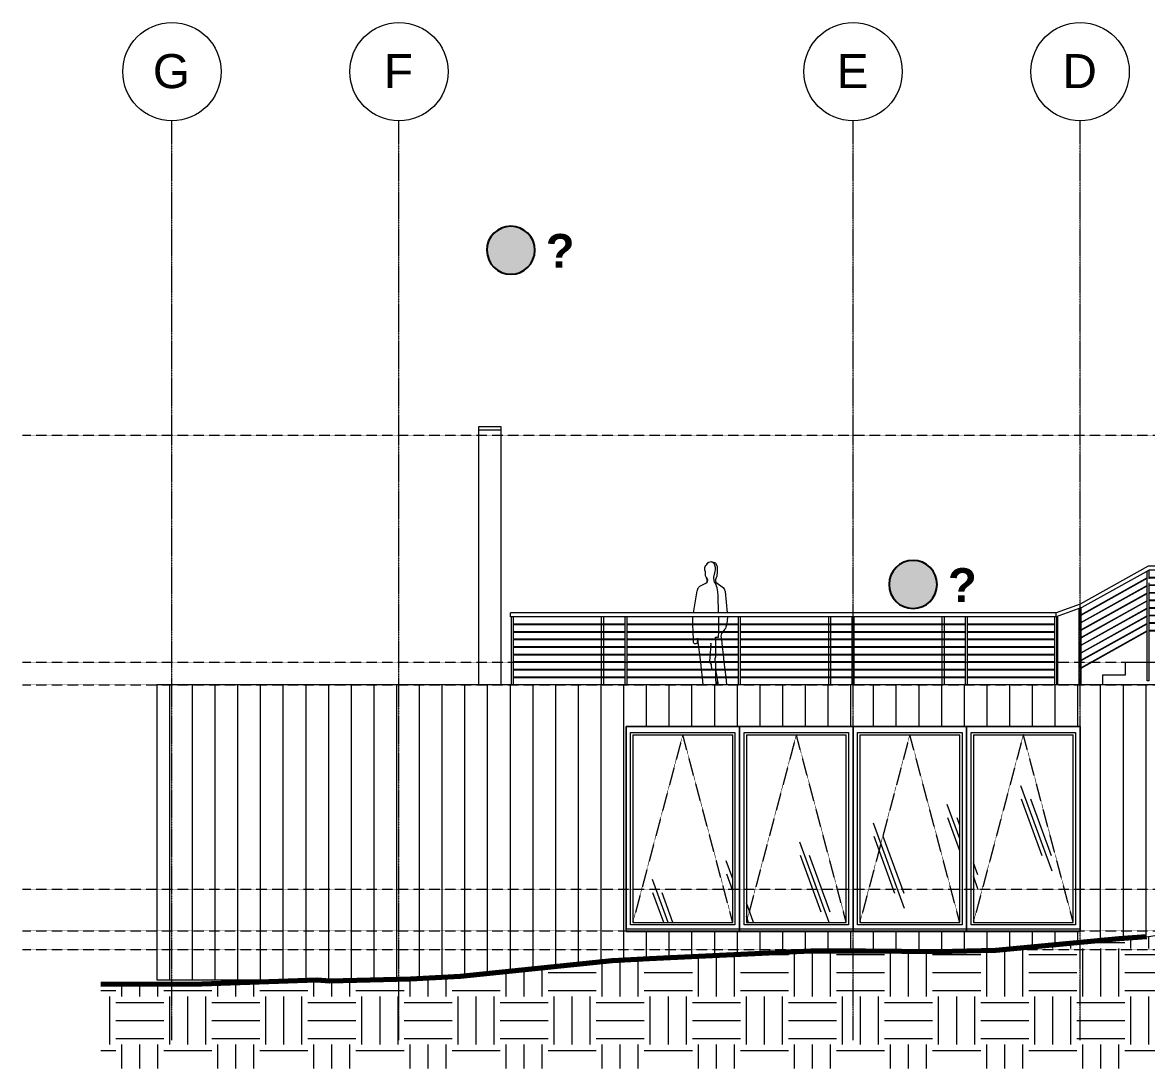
# Model space of a CAD drawing. Header units: millimetres. Extents: x -5275 to 67038, y -3152 to 11731.
# Drawn here: x 11893 to 26746, y -2371 to 11454 of the extents above; entities that cross this region are included whole.
import ezdxf

# ---------------------------------------------------------------- set-up
doc = ezdxf.new("R2010")
doc.units = ezdxf.units.MM
doc.linetypes.add('Dash - Tight', pattern=[4.5, 3, -1.5])
doc.linetypes.add('Grid Line', pattern=[22.225, 12.7, -3.175, 3.175, -3.175])
for name, color, linetype, lineweight in [('A-ANNO-NOTE', 131, 'Continuous', 9), ('A-DETL-GENF', 92, 'Continuous', 18), ('A-FLOR-HRAL', 11, 'Continuous', 18), ('A-FLOR-LEVL', 51, 'Continuous', 9), ('A-GENM', 13, 'Continuous', 9), ('A-GLAZ', 151, 'Continuous', 18), ('A-WALL', 113, 'Continuous', 18), ('A-WALL-PATT', 111, 'Continuous', 18), ('C-TOPO', 7, 'Continuous', 18), ('S-GRID', 1, 'Continuous', 9), ('S-GRID-IDEN', 1, 'Continuous', 9), ('S-STRS', 31, 'Continuous', 18)]:
    doc.layers.add(name, color=color, linetype=linetype, lineweight=lineweight)
doc.styles.add('Arial_4', font='arial.ttf', dxfattribs={"height": 450})
doc.styles.add('Arial_B', font='arialbd.ttf', dxfattribs={"height": 446.484375})

# ---------------------------------------------------------------- blocks, each defined once
blk = doc.blocks.new('fire place hang - fire place hang-785282-East')
at = {"layer": 'A-GENM'}
for p, q in [((-14152, 6110), (-14152, 6070)), ((-13852, 6110), (-14152, 6110)), ((-13852, 6070), (-13852, 6110)), ((-14152, 6070), (-13852, 6070)), ((-14152, 6065), (-14152, 2700)), ((-13852, 6065), (-14152, 6065)), ((-13852, 2700), (-13852, 6065))]:
    blk.add_line(p, q, dxfattribs=at)
blk = doc.blocks.new('Single Window - Standard-818874-East')
at = {"layer": 'A-GLAZ', "lineweight": 9}
h = blk.add_hatch(dxfattribs=at)
h.set_pattern_fill('FP_16', color=256, style=0, pattern_type=2)
h.set_pattern_definition([(110, (-6959.6, -1050), (973.9, 248.05), [800, -2500]), (110, (-6951.6, -1250), (973.9, 248.05), [1200, -2100]), (110, (-7081.6, -1050), (973.9, 248.05), [800, -2500])])
h.paths.add_polyline_path([(-6292, -440), (-6292, 2040), (-7612, 2040), (-7612, -440), (-7431, -440)], flags=0)
for p, q in [((-6202, 2150), (-7702, 2150)), ((-7702, 2150), (-7702, -530)), ((-6202, -530), (-6202, 2150)), ((-7642, -470), (-7642, 2070)), ((-7642, 2070), (-6262, 2070)), ((-7612, 2040), (-7612, -440)), ((-7612, 2040), (-6292, 2040)), ((-6292, -440), (-6292, 2040)), ((-6262, 2070), (-6262, -470)), ((-7612, -440), (-6292, -440)), ((-7702, -550), (-7702, -530)), ((-6202, -530), (-7702, -530)), ((-7702, -560), (-7702, -550)), ((-7702, -550), (-6202, -550)), ((-7702, -560), (-6202, -560)), ((-6262, -470), (-7642, -470)), ((-6202, -530), (-6202, -550)), ((-6202, -550), (-6202, -560))]:
    blk.add_line(p, q, dxfattribs=at)
at = {"layer": 'A-GLAZ', "linetype": 'Dash - Tight', "lineweight": 9}
for p, q in [((-6952, 2040), (-7612, -440)), ((-6292, -440), (-6952, 2040))]:
    blk.add_line(p, q, dxfattribs=at)
blk = doc.blocks.new('Railing - 25mm-975088-East')
at = {"layer": 'A-FLOR-HRAL', "lineweight": 9}
for p, q in [((-4916, 4100), (-4916, 4217)), ((-4891, 4100), (-4891, 4217)), ((-4916, 3000), (-4916, 4050)), ((-4891, 3000), (-4891, 4050)), ((-4891, 3000), (-4916, 3000))]:
    blk.add_line(p, q, dxfattribs=at)
blk = doc.blocks.new('Railing - 25mm-975084-East')
at = {"layer": 'A-FLOR-HRAL', "lineweight": 9}
for p, q in [((-5314, 2753), (-5314, 4203)), ((-5289, 4100), (-5289, 4216)), ((-5289, 2753), (-5289, 4050)), ((-5289, 2753), (-5314, 2753))]:
    blk.add_line(p, q, dxfattribs=at)
blk = doc.blocks.new('Railing - 25mm-976242-East')
at = {"layer": 'A-FLOR-HRAL', "lineweight": 9}
for p, q in [((-6214, 3703), (-6189, 3716)), ((-6189, 2700), (-6189, 3716)), ((-6214, 2700), (-6214, 3703))]:
    blk.add_line(p, q, dxfattribs=at)
blk = doc.blocks.new('Railing - 25mm-V12-East')
at = {"layer": 'A-FLOR-HRAL', "lineweight": 9}
for p, q in [((-3416, 4100), (-3416, 4217)), ((-3404, 4217), (-3391, 4217)), ((-3391, 3000), (-3391, 4217)), ((-3416, 2753), (-3416, 4050)), ((-3404, 2753), (-3416, 2753))]:
    blk.add_line(p, q, dxfattribs=at)
blk = doc.blocks.new('Railing - Railing-933812-East')
at = {"layer": 'A-FLOR-HRAL', "lineweight": 9}
for p, q in [((-5314, 4112), (-6189, 3625)), ((-6189, 3622), (-5314, 4108)), ((-5314, 4012), (-6189, 3525)), ((-4916, 4118), (-5289, 4118)), ((-5289, 4115), (-4916, 4115)), ((-4916, 4018), (-5289, 4018)), ((-5289, 4015), (-4916, 4015)), ((-3416, 4118), (-4891, 4118)), ((-4891, 4115), (-3416, 4115)), ((-3416, 4018), (-4891, 4018)), ((-4891, 4015), (-3416, 4015)), ((-6189, 3522), (-5314, 4008)), ((-5314, 3912), (-6189, 3425)), ((-6189, 3422), (-5314, 3908)), ((-4916, 3918), (-5289, 3918)), ((-5289, 3915), (-4916, 3915)), ((-3416, 3918), (-4891, 3918)), ((-4891, 3915), (-3416, 3915)), ((-5314, 3812), (-6189, 3325)), ((-6189, 3322), (-5314, 3808)), ((-4916, 3818), (-5289, 3818)), ((-5289, 3815), (-4916, 3815)), ((-4916, 3718), (-5289, 3718)), ((-5289, 3715), (-4916, 3715)), ((-3416, 3818), (-4891, 3818)), ((-4891, 3815), (-3416, 3815)), ((-3416, 3718), (-4891, 3718)), ((-4891, 3715), (-3416, 3715)), ((-5314, 3712), (-6189, 3225)), ((-6189, 3222), (-5314, 3708)), ((-5314, 3612), (-6189, 3125)), ((-6189, 3122), (-5314, 3608)), ((-4916, 3618), (-5289, 3618)), ((-5289, 3615), (-4916, 3615)), ((-3416, 3618), (-4891, 3618)), ((-4891, 3615), (-3416, 3615)), ((-5314, 3512), (-6189, 3025)), ((-6189, 3022), (-5314, 3508)), ((-4916, 3518), (-5289, 3518)), ((-5289, 3515), (-4916, 3515)), ((-4916, 3418), (-5289, 3418)), ((-3416, 3518), (-4891, 3518)), ((-4891, 3515), (-3416, 3515)), ((-3416, 3418), (-4891, 3418)), ((-5314, 3412), (-6189, 2925)), ((-6189, 2922), (-5314, 3408)), ((-5289, 3415), (-4916, 3415)), ((-4891, 3415), (-3416, 3415))]:
    blk.add_line(p, q, dxfattribs=at)
for name in ['Railing - 25mm-975084-East', 'Railing - 25mm-975088-East', 'Railing - 25mm-V12-East', 'Railing - 25mm-976242-East']:
    blk.add_blockref(name, (0, 0))
blk = doc.blocks.new('Top Rail Type - Top Rail_Internal_-933816-East')
at = {"layer": 'A-FLOR-HRAL', "lineweight": 9}
for p, q in [((-5302, 4267), (-6202, 3767)), ((-5289, 4217), (-6181, 3721)), ((-3404, 4267), (-5302, 4267)), ((-3404, 4217), (-5289, 4217)), ((-3404, 4267), (-3404, 4217)), ((-6202, 3767), (-6516, 3650)), ((-6181, 3721), (-6516, 3597)), ((-6516, 3597), (-6516, 3650))]:
    blk.add_line(p, q, dxfattribs=at)
blk = doc.blocks.new('Railing - 25mm-V13-East')
at = {"layer": 'A-FLOR-HRAL', "lineweight": 9}
for p, q in [((-7714, 2700), (-7714, 3600)), ((-7689, 2700), (-7689, 3600))]:
    blk.add_line(p, q, dxfattribs=at)
blk = doc.blocks.new('Railing - 25mm-V14-East')
at = {"layer": 'A-FLOR-HRAL', "lineweight": 9}
for p, q in [((-12524, 3501), (-12524, 3600)), ((-12499, 3600), (-12499, 3501)), ((-12524, 3401), (-12524, 3499)), ((-12499, 3499), (-12499, 3401)), ((-12524, 3301), (-12524, 3399)), ((-12524, 3201), (-12524, 3299)), ((-12499, 3399), (-12499, 3301)), ((-12499, 3299), (-12499, 3201)), ((-12524, 3101), (-12524, 3199)), ((-12499, 3199), (-12499, 3101)), ((-12524, 3001), (-12524, 3099)), ((-12524, 2901), (-12524, 2999)), ((-12499, 3099), (-12499, 3001)), ((-12499, 2999), (-12499, 2901)), ((-12524, 2801), (-12524, 2899)), ((-12499, 2899), (-12499, 2801)), ((-12524, 2700), (-12524, 2799)), ((-12499, 2799), (-12499, 2700))]:
    blk.add_line(p, q, dxfattribs=at)
blk = doc.blocks.new('Railing - 25mm-V15-East')
at = {"layer": 'A-FLOR-HRAL', "lineweight": 9}
for p, q in [((-10999, 2809), (-10999, 2801)), ((-10999, 2799), (-10999, 2700))]:
    blk.add_line(p, q, dxfattribs=at)
blk = doc.blocks.new('Railing - 25mm-V16-East')
at = {"layer": 'A-FLOR-HRAL', "lineweight": 9}
for p, q in [((-9524, 3500), (-9524, 3600)), ((-9499, 3600), (-9499, 3500)), ((-9524, 3401), (-9524, 3500)), ((-9499, 3500), (-9499, 3401)), ((-9524, 3300), (-9524, 3400)), ((-9524, 3200), (-9524, 3300)), ((-9499, 3400), (-9499, 3300)), ((-9499, 3300), (-9499, 3200)), ((-9524, 3100), (-9524, 3200)), ((-9499, 3200), (-9499, 3100)), ((-9524, 3000), (-9524, 3100)), ((-9524, 2900), (-9524, 3000)), ((-9499, 3100), (-9499, 3000)), ((-9499, 3000), (-9499, 2900)), ((-9524, 2800), (-9524, 2900)), ((-9499, 2900), (-9499, 2800)), ((-9524, 2700), (-9524, 2800)), ((-9499, 2800), (-9499, 2700))]:
    blk.add_line(p, q, dxfattribs=at)
blk = doc.blocks.new('Railing - 25mm-V17-East')
at = {"layer": 'A-FLOR-HRAL', "lineweight": 9}
for p, q in [((-8024, 3501), (-8024, 3600)), ((-7999, 3600), (-7999, 3501)), ((-8024, 3401), (-8024, 3499)), ((-7999, 3499), (-7999, 3401)), ((-8024, 3301), (-8024, 3399)), ((-8024, 3201), (-8024, 3299)), ((-7999, 3399), (-7999, 3301)), ((-7999, 3299), (-7999, 3201)), ((-8024, 3101), (-8024, 3199)), ((-7999, 3199), (-7999, 3101)), ((-8024, 3001), (-8024, 3099)), ((-8024, 2901), (-8024, 2999)), ((-7999, 3099), (-7999, 3001)), ((-7999, 2999), (-7999, 2901)), ((-8024, 2801), (-8024, 2899)), ((-7999, 2899), (-7999, 2801)), ((-8024, 2700), (-8024, 2799)), ((-7999, 2799), (-7999, 2700))]:
    blk.add_line(p, q, dxfattribs=at)
blk = doc.blocks.new('Railing - 25mm-V18-East')
at = {"layer": 'A-FLOR-HRAL', "lineweight": 9}
for p, q in [((-13714, 2700), (-13714, 3600)), ((-13689, 2700), (-13689, 3600))]:
    blk.add_line(p, q, dxfattribs=at)
blk = doc.blocks.new('Railing - 25mm-V19-East')
at = {"layer": 'A-FLOR-HRAL', "lineweight": 9}
for p, q in [((-6534, 2700), (-6534, 3600)), ((-6516, 3600), (-6522, 3600)), ((-6509, 2700), (-6509, 3599))]:
    blk.add_line(p, q, dxfattribs=at)
blk = doc.blocks.new('Railing - 25mm-V20-East')
at = {"layer": 'A-FLOR-HRAL', "lineweight": 9}
for q in [(-6508, 3600), (-6499, 2700)]:
    blk.add_line((-6499, 3600), q, dxfattribs=at)
blk = doc.blocks.new('Railing - Railing-933841-East')
at = {"layer": 'A-FLOR-HRAL', "lineweight": 9}
for p, q in [((-12214, 3502), (-13689, 3502)), ((-13689, 3498), (-12214, 3498)), ((-10714, 3502), (-12189, 3502)), ((-12189, 3498), (-10714, 3498)), ((-9214, 3502), (-10689, 3502)), ((-10689, 3498), (-9214, 3498)), ((-7714, 3502), (-9189, 3502)), ((-9189, 3498), (-7714, 3498)), ((-6534, 3502), (-7689, 3502)), ((-7689, 3498), (-6534, 3498)), ((-12214, 3402), (-13689, 3402)), ((-13689, 3398), (-12214, 3398)), ((-12214, 3302), (-13689, 3302)), ((-13689, 3298), (-12214, 3298)), ((-10714, 3402), (-12189, 3402)), ((-12189, 3398), (-10714, 3398)), ((-10714, 3302), (-12189, 3302)), ((-12189, 3298), (-10714, 3298)), ((-9214, 3402), (-10689, 3402)), ((-10689, 3398), (-9214, 3398)), ((-9214, 3302), (-10689, 3302)), ((-10689, 3298), (-9214, 3298)), ((-7714, 3402), (-9189, 3402)), ((-9189, 3398), (-7714, 3398)), ((-7714, 3302), (-9189, 3302)), ((-9189, 3298), (-7714, 3298)), ((-6534, 3402), (-7689, 3402)), ((-7689, 3398), (-6534, 3398)), ((-6534, 3302), (-7689, 3302)), ((-7689, 3298), (-6534, 3298)), ((-12214, 3202), (-13689, 3202)), ((-13689, 3198), (-12214, 3198)), ((-10714, 3202), (-12189, 3202)), ((-12189, 3198), (-10714, 3198)), ((-9214, 3202), (-10689, 3202)), ((-10689, 3198), (-9214, 3198)), ((-7714, 3202), (-9189, 3202)), ((-9189, 3198), (-7714, 3198)), ((-6534, 3202), (-7689, 3202)), ((-7689, 3198), (-6534, 3198)), ((-12214, 3102), (-13689, 3102)), ((-13689, 3098), (-12214, 3098)), ((-12214, 3002), (-13689, 3002)), ((-13689, 2998), (-12214, 2998)), ((-10714, 3102), (-12189, 3102)), ((-12189, 3098), (-10714, 3098)), ((-10714, 3002), (-12189, 3002)), ((-12189, 2998), (-10714, 2998)), ((-9214, 3102), (-10689, 3102)), ((-10689, 3098), (-9214, 3098)), ((-9214, 3002), (-10689, 3002)), ((-10689, 2998), (-9214, 2998)), ((-7714, 3102), (-9189, 3102)), ((-9189, 3098), (-7714, 3098)), ((-7714, 3002), (-9189, 3002)), ((-9189, 2998), (-7714, 2998)), ((-6534, 3102), (-7689, 3102)), ((-7689, 3098), (-6534, 3098)), ((-6534, 3002), (-7689, 3002)), ((-7689, 2998), (-6534, 2998)), ((-12214, 2902), (-13689, 2902)), ((-13689, 2898), (-12214, 2898)), ((-10714, 2902), (-12189, 2902)), ((-12189, 2898), (-10714, 2898)), ((-9214, 2902), (-10689, 2902)), ((-10689, 2898), (-9214, 2898)), ((-7714, 2902), (-9189, 2902)), ((-9189, 2898), (-7714, 2898)), ((-6534, 2902), (-7689, 2902)), ((-7689, 2898), (-6534, 2898)), ((-12214, 2802), (-13689, 2802)), ((-13689, 2798), (-12214, 2798)), ((-10714, 2802), (-12189, 2802)), ((-12189, 2798), (-10714, 2798)), ((-9214, 2802), (-10689, 2802)), ((-10689, 2798), (-9214, 2798)), ((-7714, 2802), (-9189, 2802)), ((-9189, 2798), (-7714, 2798)), ((-6534, 2802), (-7689, 2802)), ((-7689, 2798), (-6534, 2798))]:
    blk.add_line(p, q, dxfattribs=at)
for name, p in [('Railing - 25mm-V18-East', (0, 0)), ('Railing - 25mm-V14-East', (0, 0)), ('Railing - 25mm-V13-East', (-4500, 0)), ('Railing - 25mm-V13-East', (-3000, 0)), ('Railing - 25mm-V16-East', (0, 0)), ('Railing - 25mm-V13-East', (-1500, 0)), ('Railing - 25mm-V17-East', (0, 0)), ('Railing - 25mm-V13-East', (0, 0)), ('Railing - 25mm-V19-East', (0, 0)), ('Railing - 25mm-V20-East', (0, 0)), ('Railing - 25mm-V15-East', (0, 0))]:
    blk.add_blockref(name, p)
blk = doc.blocks.new('Top Rail Type - Top Rail_Internal_-934463-East')
at = {"layer": 'A-FLOR-HRAL', "lineweight": 9}
for p, q in [((-13727, 3600), (-13727, 3650)), ((-6522, 3650), (-13727, 3650)), ((-6522, 3600), (-13727, 3600)), ((-6516, 3650), (-6522, 3650)), ((-6522, 3650), (-6522, 3600))]:
    blk.add_line(p, q, dxfattribs=at)
blk = doc.blocks.new('RPC Male - Alex-954582-East')
at = {"layer": 'A-DETL-GENF', "lineweight": 9}
for p, q in [((-11148, 4276), (-11106, 4319)), ((-11127, 4309), (-11131, 4304)), ((-11124, 4312), (-11127, 4309)), ((-11122, 4314), (-11124, 4312)), ((-11121, 4313), (-11122, 4314)), ((-11110, 4315), (-11121, 4313)), ((-11106, 4319), (-11091, 4326)), ((-11091, 4326), (-11082, 4328)), ((-11082, 4328), (-11033, 4318)), ((-11062, 4320), (-11071, 4320)), ((-11049, 4314), (-11062, 4320)), ((-11038, 4302), (-11049, 4314)), ((-11033, 4318), (-11028, 4315)), ((-11028, 4315), (-11019, 4306)), ((-11161, 4233), (-11159, 4250)), ((-11160, 4215), (-11161, 4233)), ((-11159, 4212), (-11160, 4215)), ((-11159, 4250), (-11155, 4264)), ((-11158, 4209), (-11159, 4212)), ((-11156, 4205), (-11158, 4209)), ((-11154, 4201), (-11156, 4205)), ((-11155, 4264), (-11148, 4276)), ((-11153, 4198), (-11154, 4201)), ((-11151, 4195), (-11153, 4198)), ((-11152, 4148), (-11150, 4192)), ((-11150, 4192), (-11151, 4195)), ((-11137, 4293), (-11139, 4287)), ((-11135, 4299), (-11137, 4293)), ((-11131, 4304), (-11135, 4299)), ((-11040, 4124), (-11024, 4198)), ((-11028, 4281), (-11038, 4302)), ((-11021, 4252), (-11028, 4281)), ((-11024, 4198), (-11021, 4224)), ((-11021, 4224), (-11021, 4252)), ((-11019, 4306), (-11003, 4278)), ((-10996, 4192), (-11004, 4135)), ((-11003, 4278), (-10998, 4255)), ((-10998, 4255), (-10996, 4235)), ((-10996, 4235), (-10996, 4192)), ((-11228, 4002), (-11146, 4045)), ((-11151, 4140), (-11152, 4148)), ((-11148, 4130), (-11151, 4140)), ((-11144, 4122), (-11148, 4130)), ((-11146, 4045), (-11131, 4057)), ((-11128, 4103), (-11144, 4122)), ((-11136, 4113), (-11132, 4058)), ((-11132, 4058), (-11131, 4057)), ((-11131, 4057), (-11124, 4071)), ((-11124, 4095), (-11128, 4103)), ((-11122, 4085), (-11124, 4095)), ((-11124, 4071), (-11122, 4085)), ((-11041, 4101), (-11040, 4124)), ((-11039, 4086), (-11041, 4101)), ((-11036, 4073), (-11039, 4086)), ((-11032, 4062), (-11036, 4073)), ((-11012, 4024), (-11032, 4062)), ((-11020, 4094), (-11021, 4084)), ((-11021, 4084), (-11021, 4073)), ((-11021, 4073), (-11014, 4059)), ((-11004, 4135), (-11020, 4094)), ((-11014, 4059), (-10915, 3982)), ((-11005, 4005), (-11012, 4024)), ((-11309, 3650), (-11262, 3941)), ((-11262, 3941), (-11259, 3952)), ((-11259, 3952), (-11255, 3963)), ((-11255, 3963), (-11251, 3974)), ((-11251, 3974), (-11246, 3983)), ((-11246, 3983), (-11241, 3991)), ((-11241, 3991), (-11228, 4002)), ((-10999, 3983), (-11005, 4005)), ((-10990, 3931), (-10999, 3983)), ((-10984, 3877), (-10990, 3931)), ((-10978, 3650), (-10984, 3877)), ((-10915, 3982), (-10903, 3967)), ((-10903, 3967), (-10891, 3933)), ((-10891, 3933), (-10864, 3650)), ((-11320, 3578), (-11316, 3600)), ((-11318, 3501), (-11320, 3578)), ((-10975, 3501), (-10977, 3600)), ((-10862, 3600), (-10870, 3507)), ((-11315, 3401), (-11318, 3499)), ((-10976, 3401), (-10974, 3474)), ((-10974, 3474), (-10975, 3499)), ((-10910, 3417), (-10921, 3404)), ((-10899, 3431), (-10910, 3417)), ((-10889, 3446), (-10899, 3431)), ((-10881, 3463), (-10889, 3446)), ((-10872, 3500), (-10881, 3463)), ((-10870, 3507), (-10872, 3500)), ((-11312, 3301), (-11315, 3399)), ((-11311, 3259), (-11312, 3299)), ((-11257, 3299), (-11262, 3250)), ((-11256, 3318), (-11257, 3301)), ((-11253, 3301), (-11256, 3318)), ((-11240, 3201), (-11253, 3299)), ((-11018, 3330), (-10984, 3331)), ((-11016, 3301), (-11018, 3330)), ((-11014, 3263), (-11016, 3299)), ((-10984, 3331), (-10979, 3330)), ((-10979, 3330), (-10977, 3399)), ((-10945, 3362), (-10947, 3342)), ((-10947, 3342), (-10942, 3301)), ((-10940, 3377), (-10945, 3362)), ((-10942, 3299), (-10930, 3201)), ((-10932, 3390), (-10940, 3377)), ((-10925, 3399), (-10932, 3390)), ((-10921, 3404), (-10924, 3401)), ((-11307, 3250), (-11311, 3259)), ((-11303, 3246), (-11307, 3250)), ((-11296, 3243), (-11303, 3246)), ((-11281, 3243), (-11296, 3243)), ((-11267, 3247), (-11281, 3243)), ((-11262, 3250), (-11267, 3247)), ((-11227, 3101), (-11240, 3199)), ((-11085, 3199), (-11092, 3101)), ((-11082, 3250), (-11085, 3201)), ((-11073, 3201), (-11082, 3250)), ((-11071, 3193), (-11072, 3199)), ((-11015, 3101), (-11014, 3199)), ((-11014, 3201), (-11014, 3263)), ((-10930, 3199), (-10919, 3101)), ((-11216, 3026), (-11226, 3099)), ((-11214, 3001), (-11216, 3026)), ((-11203, 2901), (-11214, 2999)), ((-11092, 3099), (-11098, 3016)), ((-11098, 3016), (-11097, 3002)), ((-11097, 3002), (-11096, 3001)), ((-11096, 2999), (-11095, 2997)), ((-11095, 2997), (-11079, 2969)), ((-11022, 3053), (-11021, 3055)), ((-11022, 3042), (-11022, 3053)), ((-11022, 3030), (-11022, 3042)), ((-11018, 3001), (-11022, 3030)), ((-11021, 3055), (-11020, 3058)), ((-11020, 3058), (-11019, 3062)), ((-11019, 3062), (-11018, 3065)), ((-11018, 3065), (-11016, 3068)), ((-11015, 2976), (-11018, 2999)), ((-11016, 3068), (-11015, 3071)), ((-11015, 3074), (-11015, 3099)), ((-11015, 3071), (-11015, 3074)), ((-11014, 2964), (-11015, 2976)), ((-10919, 3099), (-10908, 3001)), ((-10908, 2999), (-10896, 2901)), ((-11193, 2801), (-11203, 2899)), ((-11079, 2969), (-11077, 2964)), ((-11077, 2964), (-11071, 2906)), ((-11017, 2841), (-11016, 2899)), ((-11015, 2801), (-11017, 2841)), ((-11016, 2901), (-11014, 2964)), ((-10998, 2801), (-11016, 2898)), ((-10896, 2899), (-10885, 2800)), ((-11182, 2700), (-11193, 2799)), ((-11011, 2700), (-11015, 2799)), ((-10979, 2700), (-10997, 2799)), ((-10885, 2800), (-10874, 2704)), ((-10874, 2704), (-10873, 2700))]:
    blk.add_line(p, q, dxfattribs=at)
blk = doc.blocks.new('Grid - M_Grid Head - Circle-24584-East')
at = {"layer": 'S-GRID-IDEN'}
blk.add_circle((2798, 10804), 650, dxfattribs=at)
blk = doc.blocks.new('Help Button - Select for Help Link-961908-East')
at = {"layer": 'A-ANNO-NOTE'}
h = blk.add_hatch(color=256, dxfattribs=at)
edge = h.paths.add_edge_path(flags=0)
edge.add_arc((24825, 6914), 318, 0, 180)
edge.add_arc((24825, 6914), 318, 180, 360)
at = {"layer": 'A-ANNO-NOTE', "lineweight": 25}
for radius, start, end in [(318, 0, 180), (317, 180, 360)]:
    blk.add_arc((24825, 6914), radius, start, end, dxfattribs=at)
at = {"layer": 'A-ANNO-NOTE', "insert": (25286, 7130), "char_height": 446.48, "width": 456.96, "attachment_point": 1, "style": 'Arial_B'}
blk.add_mtext('\\fArial|b1|i0|c0|p34|;?', dxfattribs=at)

msp = doc.modelspace()

# ---------------------------------------------------------------- hatches: boundary and pattern name
at = {"layer": 'A-WALL-PATT', "lineweight": 9}
h = msp.add_hatch(dxfattribs=at)
h.set_pattern_fill('FP_10', color=256, style=0, pattern_type=2)
h.set_pattern_definition([(90, (31539.26, 1200), (-300, 2e-14), [])])
h.paths.add_polyline_path([(15529, -1200), (16626, -1200), (17018, -1189), (17681, -1156), (19684, -948), (20178, -920), (22324, -822), (23179, -822), (23988, -827), (24753, -810), (26385, -656), (26746, -629), (28718, -327), (28718, 2000), (29018, 2000), (29018, 0), (33488, 0), (33488, 2700), (13666, 2700), (13666, -1200)], flags=0)
h.paths.add_polyline_path([(23337, -560), (19868, -560), (19868, 2150), (25868, 2150), (25868, -560), (23987, -560)], flags=0)
at = {"layer": 'C-TOPO', "lineweight": 9}
h = msp.add_hatch(dxfattribs=at)
h.set_pattern_fill('FP_9', color=256, style=0, pattern_type=2)
h.set_pattern_definition([(0, (31539.26, 1200), (635, 635), [635, -635]), (0, (31539.26, 1438.1), (635, 635), [635, -635]), (0, (31539.26, 1676.25), (635, 635), [635, -635]), (90, (31618.63, 1755.6), (-635, 635), [635, -635]), (90, (31856.76, 1755.6), (-635, 635), [635, -635]), (90, (32094.9, 1755.6), (-635, 635), [635, -635])])
h.paths.add_polyline_path([(15233, -2371), (28718, -2371), (28718, -327), (26746, -629), (26385, -656), (26242, -670), (24753, -810), (23987, -827), (23032, -821), (22310, -822), (20178, -920), (19684, -948), (17681, -1156), (17018, -1189), (15953, -1218), (15781, -1202), (14261, -1254), (12927, -1262), (12927, -2371), (14261, -2371)], flags=0)

# ---------------------------------------------------------------- linework, layer by layer
at = {"layer": 'A-FLOR-LEVL', "linetype": 'Dash - Tight'}
for p, q in [((11893, 6000), (57126, 6000)), ((11893, 3000), (57126, 3000)), ((11893, 2700), (53566, 2700)), ((11893, 0), (57126, 0)), ((11893, -550), (52348, -550)), ((11893, -800), (51374, -800))]:
    msp.add_line(p, q, dxfattribs=at)
at = {"layer": 'A-WALL', "lineweight": 9}
for p, q in [((33488, 2700), (13666, 2700)), ((13666, 2700), (13666, -1200)), ((19868, 2150), (25868, 2150)), ((19868, -530), (19868, 2150)), ((25868, 2150), (25868, -530)), ((13666, -1200), (16626, -1200))]:
    msp.add_line(p, q, dxfattribs=at)
at = {"layer": 'C-TOPO', "lineweight": 9}
for p, q in [((26746, -629), (27370, -534)), ((26242, -670), (24753, -810)), ((26385, -656), (26242, -670)), ((26746, -629), (26385, -656)), ((22310, -822), (20178, -920)), ((22310, -822), (23032, -821)), ((23988, -827), (23032, -821)), ((24753, -810), (23988, -827)), ((19684, -948), (17681, -1156)), ((19684, -948), (20178, -920)), ((17681, -1156), (17018, -1189)), ((14261, -1254), (12927, -1262)), ((14261, -1254), (15781, -1202)), ((15781, -1202), (15953, -1218)), ((17018, -1189), (15953, -1218))]:
    msp.add_line(p, q, dxfattribs=at)
at = {"layer": 'C-TOPO', "lineweight": 70}
for p, q in [((26242, -670), (24753, -810)), ((26385, -656), (26242, -670)), ((26746, -629), (26385, -656)), ((22310, -822), (20178, -920)), ((23032, -821), (22310, -822)), ((23988, -827), (23032, -821)), ((24753, -810), (23988, -827)), ((19684, -948), (17681, -1156)), ((20178, -920), (19684, -948)), ((17681, -1156), (17018, -1189)), ((14261, -1254), (12927, -1262)), ((15781, -1202), (14261, -1254)), ((15953, -1218), (15781, -1202)), ((17018, -1189), (15953, -1218))]:
    msp.add_line(p, q, dxfattribs=at)
at = {"layer": 'S-GRID', "linetype": 'Grid Line'}
for p, q in [((13868, -1995), (13868, 10154)), ((16868, -1995), (16868, 10154)), ((22868, -1995), (22868, 10154)), ((25868, -1995), (25868, 10154))]:
    msp.add_line(p, q, dxfattribs=at)
at = {"layer": 'S-STRS', "lineweight": 9}
for p, q in [((26468, 3000), (26868, 3000)), ((26468, 2833), (26468, 3000)), ((26168, 2833), (26468, 2833)), ((26168, 2700), (26168, 2833))]:
    msp.add_line(p, q, dxfattribs=at)

# ---------------------------------------------------------------- block references
at = {"layer": 'A-ANNO-NOTE'}
for p in [(-6479, 1529), (-1164, -2888)]:
    msp.add_blockref('Help Button - Select for Help Link-961908-East', p, dxfattribs=at)
at = {"layer": 'A-DETL-GENF', "lineweight": 9}
msp.add_blockref('RPC Male - Alex-954582-East', (32070, 0), dxfattribs=at)
at = {"layer": 'A-FLOR-HRAL', "lineweight": 9}
for name in ['Top Rail Type - Top Rail_Internal_-933816-East', 'Railing - Railing-933812-East', 'Top Rail Type - Top Rail_Internal_-934463-East', 'Railing - Railing-933841-East']:
    msp.add_blockref(name, (32070, 0), dxfattribs=at)
at = {"layer": 'A-GENM'}
msp.add_blockref('fire place hang - fire place hang-785282-East', (32070, 0), dxfattribs=at)
at = {"layer": 'A-GLAZ', "lineweight": 9}
for p in [(27570, 0), (29070, 0), (30570, 0), (32070, 0)]:
    msp.add_blockref('Single Window - Standard-818874-East', p, dxfattribs=at)
at = {"layer": 'S-GRID-IDEN'}
for p in [(11070, 0), (14070, 0), (20070, 0), (23070, 0)]:
    msp.add_blockref('Grid - M_Grid Head - Circle-24584-East', p, dxfattribs=at)

# ---------------------------------------------------------------- texts
at = {"layer": 'S-GRID-IDEN', "char_height": 450, "attachment_point": 1, "style": 'Arial_4'}
for s, insert, width in [('G', (13616, 11036), 601.27), ('F', (16669, 11036), 473), ('E', (22653, 11036), 513.08), ('D', (25636, 11036), 553.16)]:
    msp.add_mtext(s, dxfattribs=dict(at, insert=insert, width=width))

doc.saveas('drawing.dxf')
